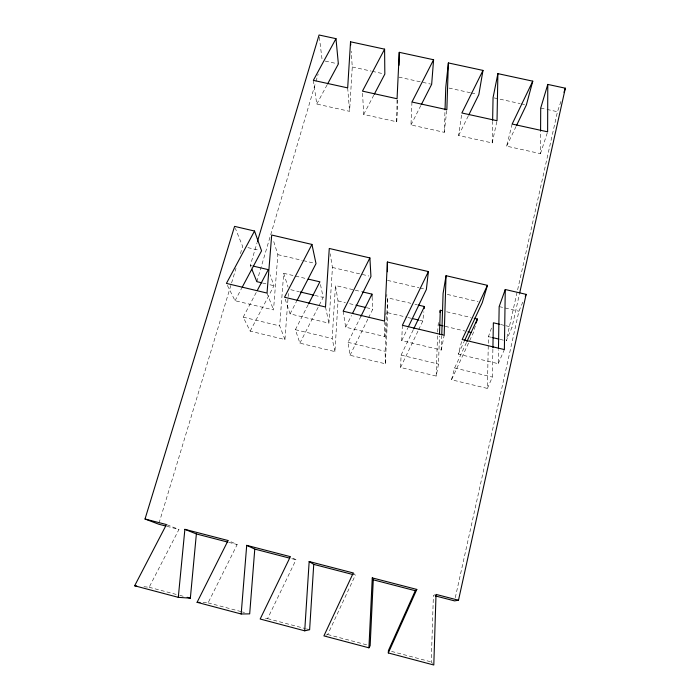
<?xml version="1.0" encoding="UTF-8"?>
<svg xmlns="http://www.w3.org/2000/svg" width="700" height="700" viewBox="0 0 700 700"><rect width="100%" height="100%" fill="white"/><g stroke="black" fill="none" stroke-linecap="round" stroke-linejoin="round"><path stroke-width="0.53" stroke-dasharray="3.5 2.62" d="M512.164 124.04L506.625 146.151L540.461 153.65L540.584 130.856M362.565 93.257L363.685 114.459L396.743 121.791L397.066 98.744M461.615 341.609L458.299 354.139L498.216 363.685L498.444 349.685M466.463 342.527L454.633 367.981L451.509 379.767L487.419 388.439L488.425 336.613L491.601 327.731M461.545 115.133L458.614 135.502L492.188 142.949L492.599 121.389M487.419 388.439L492.38 377.064L492.914 347.76M413.236 329.849L401.091 355.11L400.558 367.465L436.179 376.066L438.515 364.105L439.434 336.114M432.53 663.46L431.252 661.92L433.396 595.403L435.146 594.738M402.377 325.29L401.721 340.594L441.271 350.061L441.726 335.904M436.179 376.066L437.605 333.191M437.64 332.124L438.401 321.545M411.959 102.016L410.97 124.941L444.281 132.326L445.025 109.848M343.166 311.194L345.651 327.18L384.842 336.56L385.516 322.516M385.875 314.956L385.971 312.795M386.75 296.59L386.846 294.429M360.938 316.312L348.014 342.344L350.026 355.259L385.35 363.79L385.123 351.269L387.642 297.841L410.777 303.301M385.35 363.79L387.756 312.725L387.642 297.841M396.743 121.791L397.766 100.004M308.123 304.806L295.382 329.691L299.898 343.158L334.941 351.619L338.03 300.921L335.457 285.521L354.217 289.949M313.346 80.343L316.767 104.064L349.571 111.335L352.275 66.981L351.181 51.24M285.171 299.189L290.089 313.889L328.93 323.181L332.439 267.461L330.146 253.741M334.941 351.619L332.176 338.537L335.457 285.521M256.235 292.451L243.206 317.144L250.18 331.152L284.944 339.544L288.382 293.501M284.944 339.544L279.685 325.911L283.701 273.297L306.049 278.574M227.369 285.329L235.034 300.711L273.525 309.925L277.856 254.651L272.991 239.164M418.635 329.744L422.809 321.037L423.859 311.71M444.281 132.326L446.845 109.681M441.271 350.061L444.176 335.239M492.188 142.949L497.026 120.715M560.901 101.5L557.471 111.72L506.214 340.83L512.05 327.215L519.426 294.131M455.28 597.695L518.91 311.229L523.154 301.315M256.848 281.662L315.683 82.442M315.989 81.392L318.159 74.051M251.072 267.321L250.303 265.414L257.18 242.366M475.309 326.016L473.218 333.007L451.509 379.767M159.023 523.154L236.005 268.319M240.424 253.697L242.629 246.382L235.375 228.375M540.461 153.65L547.619 131.836M498.216 363.685L504.367 349.571M325.806 635.206L327.714 634.515L355.355 575.173L353.273 572.959M458.299 354.139L464.293 341.259M400.558 367.465L418.171 330.715M506.625 146.151L516.031 126.525M265.484 618.73L267.61 618.616L295.986 559.781L290.36 556.657M401.721 340.594L407.881 327.828M350.026 355.259L368.051 318.78M368.524 317.817L372.794 309.172L372.067 296.284M458.614 135.502L468.248 116.016M203.088 602.613L208.093 602.858L237.186 544.539L228.086 540.523M345.651 327.18L351.488 315.49M299.898 343.158L318.727 306.162M319.226 305.191L323.19 297.404L319.882 281.838M410.97 124.941L420.822 105.586M143.972 586.731L149.144 587.265L178.955 529.445L166.451 524.554M290.089 313.889L296.572 301.315M250.18 331.152L273.98 285.723L270.051 274.671M363.685 114.459L373.756 95.235M235.034 300.711L241.666 288.243M316.767 104.064L327.049 84.962M325.22 61.084L337.356 63.726M352.275 66.981L371.184 71.103M372.234 71.33L382.734 73.623M398.851 77.131L430.605 84.061M448.98 88.069L470.304 92.715M471.371 92.951L476.709 94.115M494.104 97.904L520.135 103.582M521.176 103.81L525.341 104.711M540.715 108.062L545.947 109.209M546.997 109.436L557.471 111.72M247.896 247.625L259.464 250.338M277.856 254.651L302.234 260.374M303.293 260.619L313.898 263.113M332.439 267.461L368.865 276.01M387.52 280.385L419.011 287.779M420.061 288.024L425.311 289.257M447.326 294.429L478.048 301.639M499.161 306.591L518.91 311.229M250.303 265.414L252.411 265.912M355.259 290.194L361.515 291.672M414.977 304.29L417.086 304.789M446.644 311.771L471.03 317.529M500.631 324.511L504.787 325.491M505.82 325.745L512.05 327.215M262.894 283.098L265.921 283.815M269.946 284.769L273.98 285.723M290.789 289.713L299.154 291.699M314.825 295.418L323.19 297.404M338.03 300.921L345.406 302.671M349.615 303.678L354.882 304.92M366.476 307.676L372.794 309.172M387.756 312.725L406.875 317.257M407.934 317.511L411.119 318.273M419.615 320.285L422.809 321.037M445.165 326.349L464.905 331.03M488.425 336.613L491.566 337.356M499.931 339.342L505.164 340.585M243.206 317.144L279.685 325.911M295.382 329.691L332.176 338.537M348.014 342.344L385.123 351.269M401.091 355.11L438.515 364.105M454.633 367.981L492.38 377.064M166.801 526.295L178.955 529.445M228.812 542.369L237.186 544.539M291.76 558.688L295.986 559.781M149.144 587.265L178.727 595.087M179.786 595.367L185.062 596.767M208.093 602.858L241.369 611.669M242.41 611.949L244.493 612.491M267.61 618.616L305.419 628.617M306.469 628.898L309.619 629.729M327.714 634.515L369.101 645.47M391.545 651.411L431.252 661.92M267.024 293.072L273.525 309.925M283.701 273.297L288.076 287.227M325.509 306.994L328.93 323.181M319.322 37.117L322.184 60.419M347.681 87.885L349.571 111.335M384.554 321.046L384.842 336.56"/><path stroke-width="1.05" d="M519.663 293.064L565.346 88.2L547.785 84.411L547.619 131.836L512.164 124.04L532.77 81.165L497.884 73.631L493.062 97.676L492.625 120.312M540.584 130.856L540.715 108.062L547.785 84.411M435.409 595.928L454.571 600.889L458.491 600.224L526.129 294.368L505.269 289.502L504.367 349.571L462.166 339.526L487.445 285.346L446.049 275.695L443.091 293.431L441.761 334.819M399.044 65.266L399.262 52.325L433.598 59.745L431.664 84.289L421.312 104.615M498.461 348.609L499.161 306.591L505.269 289.502M492.914 347.76L493.369 322.796L499.599 324.266M497.884 73.631L497.026 120.715L461.86 112.989L482.991 70.411L448.376 62.939L445.777 87.369L445.025 109.848M439.504 333.953L440.283 310.266L442.4 310.765M448.376 62.939L446.845 109.681L411.959 102.016L433.598 59.745M446.049 275.695L444.176 335.239L402.377 325.29L428.391 271.574L387.38 262.01L384.554 321.046L343.166 311.194L369.889 257.933L329.271 248.465L325.509 306.994L284.515 297.238L311.938 244.422L271.696 235.034L267.024 293.072L226.415 283.404L254.529 231.035L234.57 226.38L145.023 519.006L158.707 524.195L165.795 526.032M458.491 600.224L436.021 594.396L433.799 665L388.316 652.951L388.412 650.58L415.293 590.712L416.824 589.426L372.269 577.885L368.918 647.815L323.908 635.898L353.273 572.959L309.164 561.531L304.719 630.814L260.164 619.019L290.36 556.657L246.706 545.352L241.176 613.988L249.69 613.874L254.774 549.097L246.706 545.352M372.269 577.885L373.275 579.819L370.142 645.741L368.918 647.815M399.262 52.325L397.066 98.744L362.451 91.131L384.598 49.157L350.534 41.799L347.681 87.885L313.346 80.343L335.983 38.657L319.06 35L257.486 241.325M309.164 561.531L313.74 564.384L309.619 629.729L304.719 630.814M190.347 598.168L196.367 533.96L184.879 529.331L178.29 597.336L190.347 598.168L187.18 597.327M424.209 308.604L424.445 306.53L418.136 305.034M428.391 271.574L426.361 289.502L408.354 326.839M439.941 312.314L440.283 310.266M482.991 70.411L478.835 94.579L468.729 115.045M532.77 81.165L526.374 104.939L516.504 125.545M476.201 323.024L477.391 319.025L474.215 318.281M487.445 285.346L482.282 302.627L464.756 340.27M563.981 92.295L565.346 88.2M525.28 296.354L526.129 294.368M388.316 652.951L416.824 589.426M466.918 341.547L477.391 319.025M413.7 328.877L424.445 306.53M360.938 316.312L371.945 294.131L362.556 291.918M352.459 313.539L370.939 276.5L369.889 257.933M241.176 613.988L197.085 602.315L228.086 540.523L184.879 529.331M308.613 303.852L319.882 281.838L308.184 279.081M297.071 300.352L316.015 263.611L311.938 244.422M178.29 597.336L134.654 585.778L166.451 524.554L145.023 519.006M374.264 94.272L384.834 74.078L384.598 49.157M257.241 290.544L268.266 269.649L253.47 266.158M242.174 287.28L261.572 250.828L254.529 231.035M327.565 84L338.371 63.945L335.983 38.657M197.085 602.315L200.086 602.464M134.654 585.778L136.719 585.988M261.887 282.852L256.848 281.662L251.843 269.238M300.195 291.944L313.784 295.172M355.941 305.174L365.418 307.422M412.186 318.517L418.556 320.031M438.926 324.87L443.082 325.85M468.029 331.774L471.144 332.509M492.608 337.61L498.89 339.098M196.367 533.96L227.771 542.097M254.774 549.097L289.642 558.136M313.74 564.384L353.273 574.63M373.275 579.819L415.293 590.712M350.534 41.799L350.744 44.949M371.945 294.131L372.067 296.284M387.38 262.01L387.45 271.74"/></g></svg>
